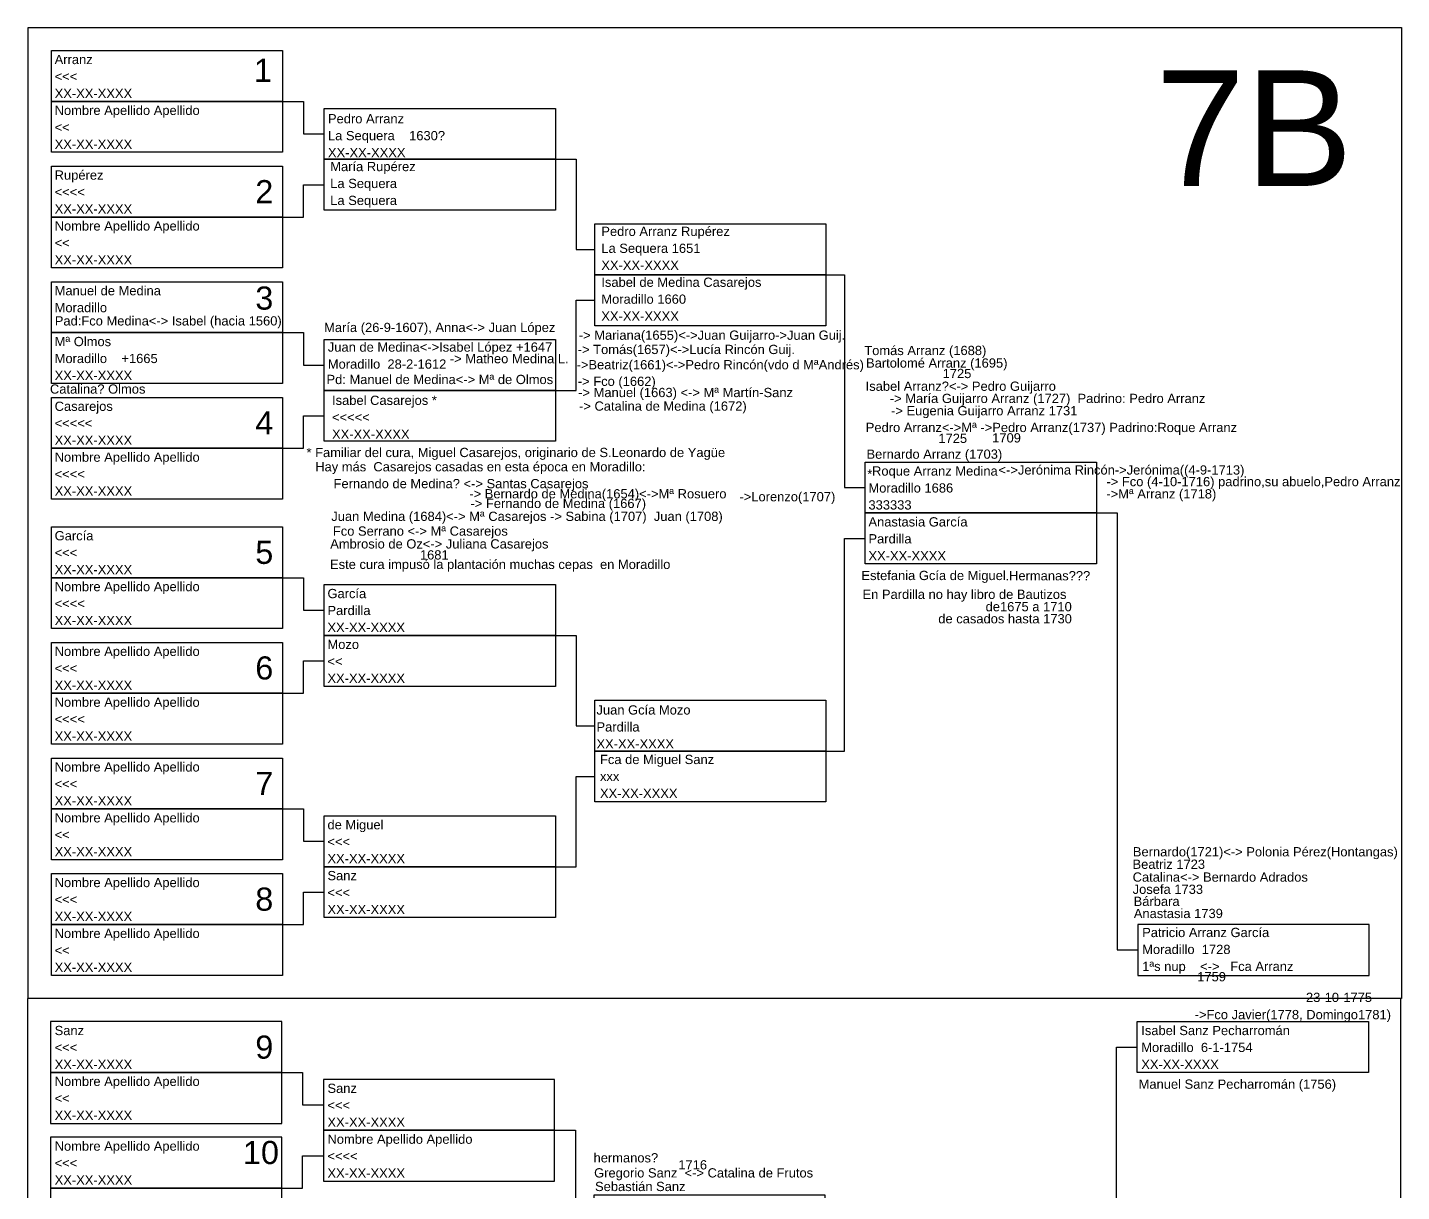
# Model space of a CAD drawing. Header units: millimetres. Extents: x -16844 to 23151, y -8543 to 4892.
# Drawn here: x -2630.9 to -2333.7, y -831.7 to -580 of the extents above; entities that cross this region are included whole.
import ezdxf
from ezdxf.enums import TextEntityAlignment as Align

# ---------------------------------------------------------------- set-up
doc = ezdxf.new("R2010")
doc.units = ezdxf.units.MM
doc.layers.add('Guijarro', color=90, linetype='Continuous')
doc.styles.add('Arial', font='arial.ttf', dxfattribs={"height": 0.01})

# ---------------------------------------------------------------- blocks, each defined once
blk = doc.blocks.new('Hoja superior')
for points in [[(0, 210), (297, 210), (297, 0), (0, 0)], [(5, 205), (55, 205), (55, 194), (5, 194)], [(5, 194), (55, 194), (55, 183), (5, 183)], [(64, 192.5), (114, 192.5), (114, 181.5), (64, 181.5)], [(64, 181.5), (114, 181.5), (114, 170.5), (64, 170.5)], [(5, 180), (55, 180), (55, 169), (5, 169)], [(5, 169), (55, 169), (55, 158), (5, 158)], [(122.5, 167.5), (172.5, 167.5), (172.5, 156.5), (122.5, 156.5)], [(5, 155), (55, 155), (55, 144), (5, 144)], [(122.5, 156.5), (172.5, 156.5), (172.5, 145.5), (122.5, 145.5)], [(5, 144), (55, 144), (55, 133), (5, 133)], [(64, 142.5), (114, 142.5), (114, 131.5), (64, 131.5)], [(64, 131.5), (114, 131.5), (114, 120.5), (64, 120.5)], [(5, 130), (55, 130), (55, 119), (5, 119)], [(5, 119), (55, 119), (55, 108), (5, 108)], [(181, 116), (231, 116), (231, 105), (181, 105)], [(181, 105), (231, 105), (231, 94), (181, 94)], [(5, 102), (55, 102), (55, 91), (5, 91)], [(5, 91), (55, 91), (55, 80), (5, 80)], [(64, 89.5), (114, 89.5), (114, 78.5), (64, 78.5)], [(64, 78.5), (114, 78.5), (114, 67.5), (64, 67.5)], [(5, 77), (55, 77), (55, 66), (5, 66)], [(5, 66), (55, 66), (55, 55), (5, 55)], [(122.5, 64.5), (172.5, 64.5), (172.5, 53.5), (122.5, 53.5)], [(122.5, 53.5), (172.5, 53.5), (172.5, 42.5), (122.5, 42.5)], [(5, 52), (55, 52), (55, 41), (5, 41)], [(5, 41), (55, 41), (55, 30), (5, 30)], [(64, 39.5), (114, 39.5), (114, 28.5), (64, 28.5)], [(5, 27), (55, 27), (55, 16), (5, 16)], [(64, 28.5), (114, 28.5), (114, 17.5), (64, 17.5)], [(5, 16), (55, 16), (55, 5), (5, 5)], [(240, 5), (290, 5), (290, 16), (240, 16)]]:
    blk.add_lwpolyline(points, close=True)
for points in [[(55, 194), (59.5, 194), (59.5, 187), (64, 187)], [(114, 181.5), (118.5, 181.5), (118.5, 162), (122.5, 162)], [(55, 169), (59.5, 169), (59.5, 176), (64, 176)], [(172.5, 156.5), (176.5, 156.5), (176.5, 110.5), (181, 110.5)], [(114, 131.5), (118.5, 131.5), (118.5, 151), (122.5, 151)], [(55, 144), (59.5, 144), (59.5, 137), (64, 137)], [(55, 119), (59.5, 119), (59.5, 126), (64, 126)], [(231, 105), (235.5, 105), (235.5, 10.5), (240, 10.5)], [(172.5, 53.5), (176.5, 53.5), (176.5, 99.5), (181, 99.5)], [(55, 91), (59.5, 91), (59.5, 84), (64, 84)], [(114, 78.5), (118.5, 78.5), (118.5, 59), (122.5, 59)], [(55, 66), (59.5, 66), (59.5, 73), (64, 73)], [(114, 28.5), (118.5, 28.5), (118.5, 48), (122.5, 48)], [(55, 41), (59.5, 41), (59.5, 34), (64, 34)], [(55, 16), (59.5, 16), (59.5, 23), (64, 23)]]:
    blk.add_lwpolyline(points)
blk = doc.blocks.new('Hoja inferior')
for points in [[(0, -210), (297, -210), (297, 0), (0, 0)], [(5, -16), (55, -16), (55, -5), (5, -5)], [(240, -5), (290, -5), (290, -16), (240, -16)], [(5, -27), (55, -27), (55, -16), (5, -16)], [(64, -28.5), (114, -28.5), (114, -17.5), (64, -17.5)], [(64, -39.5), (114, -39.5), (114, -28.5), (64, -28.5)], [(5, -41), (55, -41), (55, -30), (5, -30)], [(5, -52), (55, -52), (55, -41), (5, -41)], [(122.5, -53.5), (172.5, -53.5), (172.5, -42.5), (122.5, -42.5)], [(5, -66), (55, -66), (55, -55), (5, -55)], [(122.5, -64.5), (172.5, -64.5), (172.5, -53.5), (122.5, -53.5)], [(5, -77), (55, -77), (55, -66), (5, -66)], [(64, -78.5), (114, -78.5), (114, -67.5), (64, -67.5)], [(5, -91), (55, -91), (55, -80), (5, -80)], [(64, -89.5), (114, -89.5), (114, -78.5), (64, -78.5)], [(5, -102), (55, -102), (55, -91), (5, -91)], [(181, -105), (231, -105), (231, -94), (181, -94)], [(181, -116), (231, -116), (231, -105), (181, -105)], [(5, -119), (55, -119), (55, -108), (5, -108)], [(5, -130), (55, -130), (55, -119), (5, -119)], [(64, -131.5), (114, -131.5), (114, -120.5), (64, -120.5)], [(5, -144), (55, -144), (55, -133), (5, -133)], [(64, -142.5), (114, -142.5), (114, -131.5), (64, -131.5)], [(5, -155), (55, -155), (55, -144), (5, -144)], [(122.5, -156.5), (172.5, -156.5), (172.5, -145.5), (122.5, -145.5)], [(122.5, -167.5), (172.5, -167.5), (172.5, -156.5), (122.5, -156.5)], [(5, -169), (55, -169), (55, -158), (5, -158)], [(5, -180), (55, -180), (55, -169), (5, -169)], [(64, -181.5), (114, -181.5), (114, -170.5), (64, -170.5)], [(5, -194), (55, -194), (55, -183), (5, -183)], [(64, -192.5), (114, -192.5), (114, -181.5), (64, -181.5)], [(5, -205), (55, -205), (55, -194), (5, -194)]]:
    blk.add_lwpolyline(points, close=True)
for points in [[(231, -105), (235.5, -105), (235.5, -10.5), (240, -10.5)], [(55, -16), (59.5, -16), (59.5, -23), (64, -23)], [(114, -28.5), (118.5, -28.5), (118.5, -48), (122.5, -48)], [(55, -41), (59.5, -41), (59.5, -34), (64, -34)], [(172.5, -53.5), (176.5, -53.5), (176.5, -99.5), (181, -99.5)], [(114, -78.5), (118.5, -78.5), (118.5, -59), (122.5, -59)], [(55, -66), (59.5, -66), (59.5, -73), (64, -73)], [(55, -91), (59.5, -91), (59.5, -84), (64, -84)], [(172.5, -156.5), (176.5, -156.5), (176.5, -110.5), (181, -110.5)], [(55, -119), (59.5, -119), (59.5, -126), (64, -126)], [(114, -131.5), (118.5, -131.5), (118.5, -151), (122.5, -151)], [(55, -144), (59.5, -144), (59.5, -137), (64, -137)], [(114, -181.5), (118.5, -181.5), (118.5, -162), (122.5, -162)], [(55, -169), (59.5, -169), (59.5, -176), (64, -176)], [(55, -194), (59.5, -194), (59.5, -187), (64, -187)]]:
    blk.add_lwpolyline(points)
blk = doc.blocks.new('Casilla')
at = {"style": 'Arial'}
for tag, p in [('NOMBRE', (0.88, 8.08)), ('LUGAR_NACIMIENTO', (0.88, 4.42)), ('FECHA', (0.88, 0.75))]:
    blk.add_attdef(tag, p, '', height=2, dxfattribs=at)
blk = doc.blocks.new('Hermanos')
at = {"style": 'Arial'}
blk.add_attdef('NOMBRE', (0, 0), '', height=2, dxfattribs=at)

msp = doc.modelspace()

# ---------------------------------------------------------------- block references
for name, p, values in [('Casilla', (-2625.86, -596), {'NOMBRE': 'Arranz', 'LUGAR_NACIMIENTO': '<<<', 'FECHA': 'XX-XX-XXXX'}), ('Casilla', (-2625.86, -607), {'NOMBRE': 'Nombre Apellido Apellido', 'LUGAR_NACIMIENTO': '<<', 'FECHA': 'XX-XX-XXXX'}), ('Casilla', (-2566.75, -608.81), {'NOMBRE': 'Pedro Arranz ', 'LUGAR_NACIMIENTO': 'La Sequera    1630?', 'FECHA': 'XX-XX-XXXX'}), ('Casilla', (-2566.26, -619.15), {'NOMBRE': 'María Rupérez', 'LUGAR_NACIMIENTO': 'La Sequera', 'FECHA': 'La Sequera'}), ('Casilla', (-2625.86, -621), {'NOMBRE': 'Rupérez', 'LUGAR_NACIMIENTO': '<<<<', 'FECHA': 'XX-XX-XXXX'}), ('Casilla', (-2625.86, -632), {'NOMBRE': 'Nombre Apellido Apellido', 'LUGAR_NACIMIENTO': '<<', 'FECHA': 'XX-XX-XXXX'}), ('Casilla', (-2507.63, -633.17), {'NOMBRE': 'Pedro Arranz Rupérez', 'LUGAR_NACIMIENTO': 'La Sequera 1651', 'FECHA': 'XX-XX-XXXX'}), ('Casilla', (-2507.63, -644.17), {'NOMBRE': 'Isabel de Medina Casarejos', 'LUGAR_NACIMIENTO': 'Moradillo 1660', 'FECHA': 'XX-XX-XXXX'}), ('Casilla', (-2625.86, -657), {'NOMBRE': 'Mª Olmos    ', 'LUGAR_NACIMIENTO': 'Moradillo    +1665', 'FECHA': 'XX-XX-XXXX'}), ('Hermanos', (-2511.62, -647.54), {'NOMBRE': '-> Mariana(1655)<->Juan Guijarro->Juan Guij.'}), ('Hermanos', (-2539.52, -652.62), {'NOMBRE': '-> Matheo Medina L.'}), ('Hermanos', (-2511.85, -650.63), {'NOMBRE': '-> Tomás(1657)<->Lucía Rincón Guij.'}), ('Hermanos', (-2449.88, -650.85), {'NOMBRE': 'Tomás Arranz (1688)'}), ('Hermanos', (-2512.1, -653.93), {'NOMBRE': '->Beatriz(1661)<->Pedro Rincón(vdo d MªAndrés)'}), ('Hermanos', (-2449.5, -653.56), {'NOMBRE': 'Bartolomé Arranz (1695)'}), ('Hermanos', (-2511.83, -657.52), {'NOMBRE': '-> Fco (1662) '}), ('Hermanos', (-2449.59, -658.58), {'NOMBRE': 'Isabel Arranz?<-> Pedro Guijarro'}), ('Hermanos', (-2447.69, -655.83), {'NOMBRE': '                   1725'}), ('Casilla', (-2565.87, -669.71), {'NOMBRE': 'Isabel Casarejos *', 'LUGAR_NACIMIENTO': '<<<<<', 'FECHA': 'XX-XX-XXXX'}), ('Hermanos', (-2513.3, -659.94), {'NOMBRE': '  -> Manuel (1663) <-> Mª Martín-Sanz     '}), ('Hermanos', (-2452.12, -661.22), {'NOMBRE': '          -> María Guijarro Arranz (1727)  Padrino: Pedro Arranz'}), ('Casilla', (-2625.86, -671), {'NOMBRE': 'Casarejos', 'LUGAR_NACIMIENTO': '<<<<<', 'FECHA': 'XX-XX-XXXX'}), ('Hermanos', (-2511.57, -662.88), {'NOMBRE': '-> Catalina de Medina (1672) '}), ('Hermanos', (-2444.09, -663.88), {'NOMBRE': '-> Eugenia Guijarro Arranz 1731'}), ('Hermanos', (-2449.56, -667.5), {'NOMBRE': 'Pedro Arranz<->Mª ->Pedro Arranz(1737) Padrino:Roque Arranz'}), ('Hermanos', (-2448.61, -669.86), {'NOMBRE': '                   1725'}), ('Hermanos', (-2436.97, -669.75), {'NOMBRE': '                   1709'}), ('Hermanos', (-2449.4, -673.27), {'NOMBRE': 'Bernardo Arranz (1703)'}), ('Casilla', (-2625.86, -682), {'NOMBRE': 'Nombre Apellido Apellido', 'LUGAR_NACIMIENTO': '<<<<', 'FECHA': 'XX-XX-XXXX'}), ('Hermanos', (-2420.85, -676.69), {'NOMBRE': '<->Jerónima Rincón->Jerónima((4-9-1713)'}), ('Casilla', (-2449.86, -685), {'NOMBRE': ' Roque Arranz Medina', 'LUGAR_NACIMIENTO': 'Moradillo 1686', 'FECHA': '333333'}), ('Hermanos', (-2397.51, -679.21), {'NOMBRE': '-> Fco (4-10-1716) padrino,su abuelo,Pedro Arranz'}), ('Hermanos', (-2397.53, -681.86), {'NOMBRE': '->Mª Arranz (1718)'}), ('Casilla', (-2449.86, -696), {'NOMBRE': 'Anastasia García', 'LUGAR_NACIMIENTO': 'Pardilla', 'FECHA': 'XX-XX-XXXX'}), ('Casilla', (-2625.86, -699), {'NOMBRE': 'García', 'LUGAR_NACIMIENTO': '<<<', 'FECHA': 'XX-XX-XXXX'}), ('Hermanos', (-2420.12, -699.57), {'NOMBRE': ' .Hermanas???'}), ('Casilla', (-2625.86, -710), {'NOMBRE': 'Nombre Apellido Apellido', 'LUGAR_NACIMIENTO': '<<<<', 'FECHA': 'XX-XX-XXXX'}), ('Hermanos', (-2458.8, -703.59), {'NOMBRE': '           En Pardilla no hay libro de Bautizos                                               '}), ('Hermanos', (-2463.23, -706.26), {'NOMBRE': '                                                   de1675 a 1710'}), ('Hermanos', (-2464.15, -708.87), {'NOMBRE': '                                       de casados hasta 1730'}), ('Casilla', (-2625.86, -724), {'NOMBRE': 'Nombre Apellido Apellido', 'LUGAR_NACIMIENTO': '<<<', 'FECHA': 'XX-XX-XXXX'}), ('Casilla', (-2625.86, -735), {'NOMBRE': 'Nombre Apellido Apellido', 'LUGAR_NACIMIENTO': '<<<<', 'FECHA': 'XX-XX-XXXX'}), ('Casilla', (-2625.86, -749), {'NOMBRE': 'Nombre Apellido Apellido', 'LUGAR_NACIMIENTO': '<<<', 'FECHA': 'XX-XX-XXXX'}), ('Casilla', (-2625.86, -760), {'NOMBRE': 'Nombre Apellido Apellido', 'LUGAR_NACIMIENTO': '<<', 'FECHA': 'XX-XX-XXXX'}), ('Hermanos', (-2391.8, -759.27), {'NOMBRE': 'Bernardo(1721)<-> Polonia Pérez(Hontangas)'}), ('Hermanos', (-2391.87, -761.96), {'NOMBRE': 'Beatriz 1723'}), ('Casilla', (-2625.86, -774), {'NOMBRE': 'Nombre Apellido Apellido', 'LUGAR_NACIMIENTO': '<<<', 'FECHA': 'XX-XX-XXXX'}), ('Hermanos', (-2391.84, -767.38), {'NOMBRE': 'Josefa 1733'}), ('Hermanos', (-2391.63, -769.99), {'NOMBRE': 'Bárbara'}), ('Hermanos', (-2391.59, -772.61), {'NOMBRE': 'Anastasia 1739'}), ('Casilla', (-2625.86, -785), {'NOMBRE': 'Nombre Apellido Apellido', 'LUGAR_NACIMIENTO': '<<', 'FECHA': 'XX-XX-XXXX'}), ('Casilla', (-2390.66, -784.8), {'NOMBRE': 'Patricio Arranz García', 'LUGAR_NACIMIENTO': 'Moradillo  1728', 'FECHA': '1ªs nup    <->   Fca Arranz'}), ('Hermanos', (-2378.66, -786.29), {'NOMBRE': ' 1759'}), ('Hermanos', (-2354.36, -790.76), {'NOMBRE': '23-10-1775'}), ('Hermanos', (-2398.62, -794.48), {'NOMBRE': '                          ->Fco Javier(1778, Domingo1781)'}), ('Casilla', (-2625.86, -806), {'NOMBRE': 'Sanz', 'LUGAR_NACIMIENTO': '<<<', 'FECHA': 'XX-XX-XXXX'}), ('Casilla', (-2390.86, -806), {'NOMBRE': 'Isabel Sanz Pecharromán', 'LUGAR_NACIMIENTO': 'Moradillo  6-1-1754', 'FECHA': 'XX-XX-XXXX'}), ('Casilla', (-2625.86, -817), {'NOMBRE': 'Nombre Apellido Apellido', 'LUGAR_NACIMIENTO': '<<', 'FECHA': 'XX-XX-XXXX'}), ('Hermanos', (-2404.52, -809.52), {'NOMBRE': '                  Manuel Sanz Pecharromán (1756)'}), ('Casilla', (-2566.86, -818.5), {'NOMBRE': 'Sanz', 'LUGAR_NACIMIENTO': '<<<', 'FECHA': 'XX-XX-XXXX'}), ('Casilla', (-2566.86, -829.5), {'NOMBRE': 'Nombre Apellido Apellido', 'LUGAR_NACIMIENTO': '<<<<', 'FECHA': 'XX-XX-XXXX'}), ('Casilla', (-2625.86, -831), {'NOMBRE': 'Nombre Apellido Apellido', 'LUGAR_NACIMIENTO': '<<<', 'FECHA': 'XX-XX-XXXX'}), ('Hermanos', (-2490.88, -826.97), {'NOMBRE': ' 1716'})]:
    msp.add_blockref(name, p).add_auto_attribs(values)
ref = msp.add_blockref('Casilla', (-2625.86, -646))
ref.add_attrib('NOMBRE', 'Manuel de Medina', (-2624.98, -637.92), dxfattribs={"height": 2, "style": 'Arial'})
ref.add_attrib('LUGAR_NACIMIENTO', 'Moradillo', (-2624.98, -641.58), dxfattribs={"height": 2, "style": 'Arial'})
ref = msp.add_blockref('Hermanos', (-2624.95, -644.45))
ref.add_attrib('NOMBRE', 'Pad:Fco Medina<-> Isabel (hacia 1560)', (-2624.95, -644.45), dxfattribs={"color": 0, "height": 2, "style": 'Arial'})
ref = msp.add_blockref('Hermanos', (-2566.7, -645.87))
ref.add_attrib('NOMBRE', 'María (26-9-1607), Anna<-> Juan López', (-2566.7, -645.87), dxfattribs={"color": 0, "height": 2, "style": 'Arial'})
ref = msp.add_blockref('Casilla', (-2566.78, -658.2))
ref.add_attrib('NOMBRE', 'Juan de Medina<->Isabel López +1647', (-2565.9, -650.12), dxfattribs={"height": 2, "style": 'Arial'})
ref.add_attrib('LUGAR_NACIMIENTO', 'Moradillo  28-2-1612', (-2565.9, -653.79), dxfattribs={"height": 2, "style": 'Arial'})
ref = msp.add_blockref('Hermanos', (-2566.19, -657.12))
ref.add_attrib('NOMBRE', 'Pd: Manuel de Medina<-> Mª de Olmos ', (-2566.19, -657.12), dxfattribs={"color": 0, "height": 2, "style": 'Arial'})
ref = msp.add_blockref('Casilla', (-2626.88, -667.27))
ref.add_attrib('NOMBRE', 'Catalina? Olmos    ', (-2626, -659.19), dxfattribs={"height": 2, "style": 'Arial'})
ref = msp.add_blockref('Hermanos', (-2570.51, -672.91))
ref.add_attrib('NOMBRE', '* Familiar del cura, Miguel Casarejos, originario de S.Leonardo de Yagüe ', (-2570.51, -672.91), dxfattribs={"color": 81, "height": 2, "style": 'Arial'})
ref = msp.add_blockref('Hermanos', (-2623.73, -676))
ref.add_attrib('NOMBRE', '                                                                       Hay más  Casarejos casadas en esta época en Moradillo:', (-2623.73, -676), dxfattribs={"color": 81, "height": 2, "style": 'Arial'})
ref = msp.add_blockref('Hermanos', (-2450.01, -677.58))
ref.add_attrib('NOMBRE', ' *', (-2450.01, -677.58), dxfattribs={"color": 3, "height": 2, "style": 'Arial'})
ref = msp.add_blockref('Hermanos', (-2564.66, -679.65))
ref.add_attrib('NOMBRE', 'Fernando de Medina? <-> Santas Casarejos', (-2564.66, -679.65), dxfattribs={"color": 71, "height": 2, "style": 'Arial'})
ref = msp.add_blockref('Hermanos', (-2535.3, -681.84))
ref.add_attrib('NOMBRE', '-> Bernardo de Medina(1654)<->Mª Rosuero', (-2535.3, -681.84), dxfattribs={"color": 71, "height": 2, "style": 'Arial'})
ref = msp.add_blockref('Hermanos', (-2476.88, -682.47))
ref.add_attrib('NOMBRE', '->Lorenzo(1707) ', (-2476.88, -682.47), dxfattribs={"color": 61, "height": 2, "style": 'Arial'})
ref = msp.add_blockref('Hermanos', (-2535.05, -683.93))
ref.add_attrib('NOMBRE', '-> Fernando de Medina (1667)', (-2535.05, -683.93), dxfattribs={"color": 71, "height": 2, "style": 'Arial'})
ref = msp.add_blockref('Hermanos', (-2565.15, -686.72))
ref.add_attrib('NOMBRE', 'Juan Medina (1684)<-> Mª Casarejos -> Sabina (1707)  Juan (1708)', (-2565.15, -686.72), dxfattribs={"color": 71, "height": 2, "style": 'Arial'})
ref = msp.add_blockref('Hermanos', (-2564.81, -689.91))
ref.add_attrib('NOMBRE', 'Fco Serrano <-> Mª Casarejos', (-2564.81, -689.91), dxfattribs={"color": 71, "height": 2, "style": 'Arial'})
ref = msp.add_blockref('Hermanos', (-2565.38, -692.68))
ref.add_attrib('NOMBRE', 'Ambrosio de Oz<-> Juliana Casarejos', (-2565.38, -692.68), dxfattribs={"color": 71, "height": 2, "style": 'Arial'})
ref = msp.add_blockref('Hermanos', (-2566.2, -697.11))
ref.add_attrib('NOMBRE', ' Este cura impusó la plantación muchas cepas  en Moradillo', (-2566.2, -697.11), dxfattribs={"color": 201, "height": 2, "style": 'Arial'})
ref = msp.add_blockref('Hermanos', (-2560.73, -695.06))
ref.add_attrib('NOMBRE', '                   1681', (-2560.73, -695.06), dxfattribs={"color": 53, "height": 2, "style": 'Arial'})
ref = msp.add_blockref('Casilla', (-2451.37, -707.59))
ref.add_attrib('NOMBRE', 'Estefania Gcía de Miguel ', (-2450.5, -699.51), dxfattribs={"color": 253, "height": 2, "style": 'Arial'})
ref = msp.add_blockref('Casilla', (-2566.86, -711.5))
ref.add_attrib('NOMBRE', 'García', (-2565.98, -703.42), dxfattribs={"color": 254, "height": 2, "style": 'Arial'})
ref.add_attrib('LUGAR_NACIMIENTO', 'Pardilla', (-2565.98, -707.08), dxfattribs={"height": 2, "style": 'Arial'})
ref.add_attrib('FECHA', 'XX-XX-XXXX', (-2565.98, -710.75), dxfattribs={"height": 2, "style": 'Arial'})
ref = msp.add_blockref('Casilla', (-2566.86, -722.5))
ref.add_attrib('NOMBRE', 'Mozo', (-2565.98, -714.42), dxfattribs={"color": 9, "height": 2, "style": 'Arial'})
ref.add_attrib('LUGAR_NACIMIENTO', '<<', (-2565.98, -718.08), dxfattribs={"height": 2, "style": 'Arial'})
ref.add_attrib('FECHA', 'XX-XX-XXXX', (-2565.98, -721.75), dxfattribs={"height": 2, "style": 'Arial'})
ref = msp.add_blockref('Casilla', (-2508.67, -736.68))
ref.add_attrib('NOMBRE', 'Juan Gcía Mozo', (-2507.8, -728.59), dxfattribs={"color": 9, "height": 2, "style": 'Arial'})
ref.add_attrib('LUGAR_NACIMIENTO', 'Pardilla', (-2507.8, -732.26), dxfattribs={"height": 2, "style": 'Arial'})
ref.add_attrib('FECHA', 'XX-XX-XXXX', (-2507.8, -735.93), dxfattribs={"height": 2, "style": 'Arial'})
ref = msp.add_blockref('Casilla', (-2507.91, -747.38))
ref.add_attrib('NOMBRE', 'Fca de Miguel Sanz', (-2507.04, -739.3), dxfattribs={"color": 9, "height": 2, "style": 'Arial'})
ref.add_attrib('LUGAR_NACIMIENTO', 'xxx', (-2507.04, -742.96), dxfattribs={"height": 2, "style": 'Arial'})
ref.add_attrib('FECHA', 'XX-XX-XXXX', (-2507.04, -746.63), dxfattribs={"height": 2, "style": 'Arial'})
ref = msp.add_blockref('Casilla', (-2566.86, -761.5))
ref.add_attrib('NOMBRE', 'de Miguel', (-2565.98, -753.42), dxfattribs={"color": 9, "height": 2, "style": 'Arial'})
ref.add_attrib('LUGAR_NACIMIENTO', '<<<', (-2565.98, -757.08), dxfattribs={"height": 2, "style": 'Arial'})
ref.add_attrib('FECHA', 'XX-XX-XXXX', (-2565.98, -760.75), dxfattribs={"height": 2, "style": 'Arial'})
ref = msp.add_blockref('Casilla', (-2566.86, -772.5))
ref.add_attrib('NOMBRE', 'Sanz', (-2565.98, -764.42), dxfattribs={"color": 9, "height": 2, "style": 'Arial'})
ref.add_attrib('LUGAR_NACIMIENTO', '<<<', (-2565.98, -768.08), dxfattribs={"height": 2, "style": 'Arial'})
ref.add_attrib('FECHA', 'XX-XX-XXXX', (-2565.98, -771.75), dxfattribs={"height": 2, "style": 'Arial'})
ref = msp.add_blockref('Hermanos', (-2391.84, -764.74))
ref.add_attrib('NOMBRE', 'Catalina<-> Bernardo Adrados', (-2391.84, -764.74), dxfattribs={"color": 30, "height": 2, "style": 'Arial'})
ref = msp.add_blockref('Hermanos', (-2509.21, -825.45))
ref.add_attrib('NOMBRE', ' hermanos?', (-2509.21, -825.45), dxfattribs={"color": 1, "height": 2, "style": 'Arial'})
ref = msp.add_blockref('Hermanos', (-2508.31, -828.71))
ref.add_attrib('NOMBRE', 'Gregorio Sanz  <-> Catalina de Frutos', (-2508.31, -828.71), dxfattribs={"color": 1, "height": 2, "style": 'Arial'})
ref = msp.add_blockref('Hermanos', (-2508.11, -831.65))
ref.add_attrib('NOMBRE', 'Sebastián Sanz  ', (-2508.11, -831.65), dxfattribs={"color": 1, "height": 2, "style": 'Arial'})
at = {"layer": 'Guijarro'}
for name, p in [('Hoja superior', (-2630.69, -790)), ('Hoja inferior', (-2630.86, -790))]:
    msp.add_blockref(name, p, dxfattribs=at)

# ---------------------------------------------------------------- texts
at = {"style": 'Arial'}
for s, p in [('1', (-2578.01, -591.77)), ('2', (-2577.7, -618.01)), ('3', (-2577.7, -641.02)), ('4', (-2577.7, -668.01)), ('5', (-2577.7, -696.01)), ('6', (-2577.7, -721.01)), ('7', (-2577.7, -746.01)), ('8', (-2577.7, -771.01)), ('9', (-2577.7, -803.01)), ('10', (-2576.47, -825.8))]:
    msp.add_text(s, height=5, dxfattribs=at).set_placement(p, align=Align.RIGHT)
at = {"layer": 'Guijarro', "style": 'Arial'}
msp.add_text('7B', height=25, dxfattribs=at).set_placement((-2344.24, -614.28), align=Align.RIGHT)

doc.saveas('drawing.dxf')
